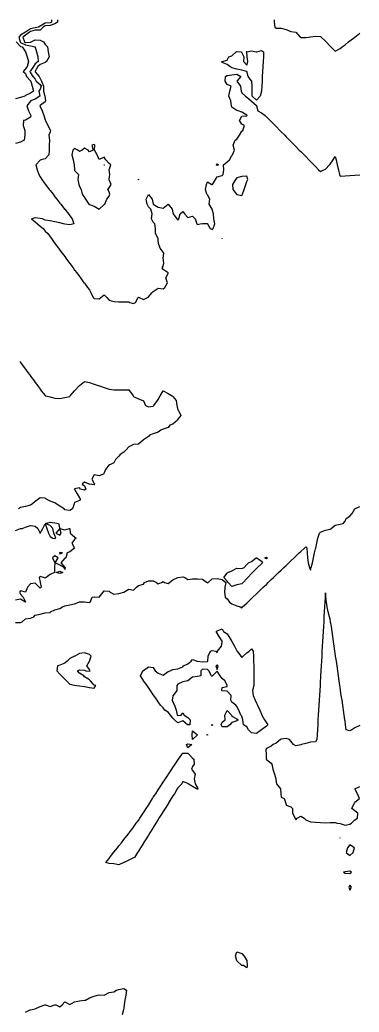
# Model space of a CAD drawing. Header units: metres. Extents: x 2681030 to 2681330, y 1246000 to 1246290.
# Drawn here: x 2681119.2 to 2681153.7, y 1246189 to 1246290 of the extents above; entities that cross this region are included whole.
import ezdxf

# ---------------------------------------------------------------- set-up
doc = ezdxf.new("R2010")
doc.units = ezdxf.units.M
doc.layers.add('BASIS_HOEHENLINIEN', color=8, linetype='Continuous')

msp = doc.modelspace()

# ---------------------------------------------------------------- linework, layer by layer
at = {"layer": 'BASIS_HOEHENLINIEN'}
for points in [[(2681122.38, 1246290, 0), (2681122.38, 1246289.75, 0), (2681122.25, 1246289.69, 0), (2681121.75, 1246289.65, 0), (2681121.25, 1246289.34, 0), (2681121.07, 1246289.25, 0), (2681120.75, 1246289.18, 0), (2681120.25, 1246289.08, 0), (2681119.76, 1246288.75, 0), (2681119.75, 1246288.74, 0), (2681119.25, 1246288.44, 0), (2681119.09, 1246288.25, 0), (2681119.21, 1246287.75, 0), (2681119.25, 1246287.7, 0), (2681119.75, 1246287.45, 0), (2681120.25, 1246287.36, 0), (2681120.73, 1246287.25, 0), (2681120.75, 1246287.21, 0), (2681120.88, 1246286.75, 0), (2681121.01, 1246286.25, 0), (2681121.05, 1246285.75, 0), (2681120.75, 1246285.51, 0), (2681120.56, 1246285.25, 0), (2681120.25, 1246284.81, 0), (2681120.19, 1246284.75, 0), (2681120.25, 1246284.61, 0), (2681120.51, 1246284.25, 0), (2681120.75, 1246283.96, 0), (2681120.85, 1246283.75, 0), (2681121.25, 1246283.43, 0), (2681121.35, 1246283.25, 0), (2681121.25, 1246282.96, 0), (2681121.11, 1246282.75, 0), (2681121.21, 1246282.25, 0), (2681120.75, 1246281.94, 0), (2681120.26, 1246281.75, 0), (2681120.25, 1246281.74, 0), (2681119.88, 1246281.25, 0), (2681120.05, 1246280.75, 0), (2681120.25, 1246280.33, 0), (2681120.28, 1246280.25, 0), (2681120.25, 1246280.09, 0), (2681119.75, 1246279.78, 0), (2681119.55, 1246279.75, 0), (2681119.51, 1246279.25, 0), (2681119.69, 1246278.75, 0), (2681119.67, 1246278.25, 0), (2681119.6, 1246277.75, 0), (2681119.25, 1246277.54, 0), (2681118.75, 1246277.42, 0)], [(2681122.99, 1246290, 0), (2681122.99, 1246289.75, 0), (2681122.75, 1246289.58, 0), (2681122.25, 1246289.44, 0), (2681121.75, 1246289.39, 0), (2681121.56, 1246289.25, 0), (2681121.25, 1246288.96, 0), (2681120.75, 1246288.94, 0), (2681120.25, 1246288.82, 0), (2681120.15, 1246288.75, 0), (2681119.75, 1246288.43, 0), (2681119.49, 1246288.25, 0), (2681119.65, 1246287.75, 0), (2681119.75, 1246287.69, 0), (2681120.25, 1246287.73, 0), (2681120.32, 1246287.75, 0), (2681120.75, 1246287.96, 0), (2681121.25, 1246287.92, 0), (2681121.58, 1246287.75, 0), (2681121.75, 1246287.5, 0), (2681121.98, 1246287.25, 0), (2681122.07, 1246286.75, 0), (2681122.16, 1246286.25, 0), (2681121.89, 1246285.75, 0), (2681121.75, 1246285.65, 0), (2681121.25, 1246285.46, 0), (2681121.01, 1246285.25, 0), (2681120.75, 1246284.79, 0), (2681120.72, 1246284.75, 0), (2681120.75, 1246284.72, 0), (2681121.15, 1246284.25, 0), (2681121.25, 1246284.03, 0), (2681121.38, 1246283.75, 0), (2681121.59, 1246283.25, 0), (2681121.58, 1246282.75, 0), (2681121.71, 1246282.25, 0), (2681121.75, 1246281.98, 0), (2681121.79, 1246281.75, 0), (2681121.75, 1246281.67, 0), (2681121.25, 1246281.28, 0), (2681121.21, 1246281.25, 0), (2681121.25, 1246281.17, 0), (2681121.45, 1246280.75, 0), (2681121.62, 1246280.25, 0), (2681121.75, 1246279.82, 0), (2681121.77, 1246279.75, 0), (2681122.02, 1246279.25, 0), (2681122.25, 1246278.82, 0), (2681122.29, 1246278.75, 0), (2681122.25, 1246278.59, 0), (2681122.12, 1246278.25, 0), (2681122.18, 1246277.75, 0), (2681122.17, 1246277.25, 0), (2681122.15, 1246276.75, 0), (2681122.13, 1246276.25, 0), (2681121.75, 1246275.86, 0), (2681121.34, 1246275.75, 0), (2681121.25, 1246275.71, 0), (2681120.81, 1246275.25, 0), (2681120.94, 1246274.75, 0), (2681121.1, 1246274.25, 0), (2681121.25, 1246274.01, 0), (2681121.4, 1246273.75, 0), (2681121.75, 1246273.28, 0), (2681121.77, 1246273.25, 0), (2681122.16, 1246272.75, 0), (2681122.25, 1246272.64, 0), (2681122.55, 1246272.25, 0), (2681122.75, 1246272, 0), (2681122.94, 1246271.75, 0), (2681123.25, 1246271.36, 0), (2681123.33, 1246271.25, 0), (2681123.72, 1246270.75, 0), (2681123.75, 1246270.72, 0), (2681124.11, 1246270.25, 0), (2681124.25, 1246270.06, 0), (2681124.49, 1246269.75, 0), (2681124.66, 1246269.25, 0), (2681124.25, 1246269.15, 0), (2681123.75, 1246269.22, 0), (2681123.61, 1246269.25, 0), (2681123.25, 1246269.34, 0), (2681122.75, 1246269.45, 0), (2681122.25, 1246269.55, 0), (2681121.75, 1246269.61, 0), (2681121.48, 1246269.75, 0), (2681121.25, 1246269.8, 0), (2681120.75, 1246269.84, 0), (2681120.37, 1246269.75, 0), (2681120.75, 1246269.43, 0), (2681120.96, 1246269.25, 0), (2681121.25, 1246269, 0), (2681121.55, 1246268.75, 0), (2681121.75, 1246268.5, 0), (2681122.01, 1246268.25, 0), (2681122.25, 1246267.93, 0), (2681122.38, 1246267.75, 0), (2681122.75, 1246267.25, 0), (2681122.75, 1246267.25, 0), (2681123.12, 1246266.75, 0), (2681123.25, 1246266.57, 0), (2681123.49, 1246266.25, 0), (2681123.75, 1246265.9, 0), (2681123.86, 1246265.75, 0), (2681124.23, 1246265.25, 0), (2681124.25, 1246265.22, 0), (2681124.6, 1246264.75, 0), (2681124.75, 1246264.54, 0), (2681124.97, 1246264.25, 0), (2681125.25, 1246263.87, 0), (2681125.34, 1246263.75, 0), (2681125.7, 1246263.25, 0), (2681125.75, 1246263.19, 0), (2681126.07, 1246262.75, 0), (2681126.25, 1246262.51, 0), (2681126.4, 1246262.25, 0), (2681126.65, 1246261.75, 0), (2681126.75, 1246261.64, 0), (2681127.25, 1246261.6, 0), (2681127.4, 1246261.75, 0), (2681127.75, 1246262.02, 0), (2681128.03, 1246261.75, 0), (2681128.25, 1246261.48, 0), (2681128.75, 1246261.32, 0), (2681129.25, 1246261.3, 0), (2681129.75, 1246261.3, 0), (2681130.25, 1246261.3, 0), (2681130.36, 1246261.25, 0), (2681130.75, 1246261.12, 0), (2681130.94, 1246261.25, 0), (2681131.21, 1246261.75, 0), (2681131.25, 1246261.79, 0), (2681131.31, 1246261.75, 0), (2681131.75, 1246261.55, 0), (2681132.17, 1246261.75, 0), (2681132.25, 1246261.82, 0), (2681132.64, 1246262.25, 0), (2681132.75, 1246262.36, 0), (2681133.25, 1246262.69, 0), (2681133.75, 1246262.62, 0), (2681133.91, 1246262.75, 0), (2681134.21, 1246263.25, 0), (2681134.02, 1246263.75, 0), (2681134.25, 1246264.2, 0), (2681134.26, 1246264.25, 0), (2681134.25, 1246264.26, 0), (2681133.75, 1246264.6, 0), (2681133.65, 1246264.75, 0), (2681133.75, 1246264.94, 0), (2681133.83, 1246265.25, 0), (2681133.77, 1246265.75, 0), (2681133.83, 1246266.25, 0), (2681133.75, 1246266.36, 0), (2681133.45, 1246266.75, 0), (2681133.27, 1246267.25, 0), (2681133.25, 1246267.54, 0), (2681133.23, 1246267.75, 0), (2681132.97, 1246268.25, 0), (2681132.99, 1246268.75, 0), (2681132.9, 1246269.25, 0), (2681132.75, 1246269.42, 0), (2681132.56, 1246269.75, 0), (2681132.63, 1246270.25, 0), (2681132.5, 1246270.75, 0), (2681132.25, 1246270.96, 0), (2681132.11, 1246271.25, 0), (2681132.03, 1246271.75, 0), (2681132.25, 1246272.24, 0), (2681132.63, 1246271.75, 0), (2681132.75, 1246271.25, 0), (2681132.75, 1246271.25, 0), (2681133.25, 1246270.93, 0), (2681133.75, 1246270.85, 0), (2681134.25, 1246271.25, 0), (2681134.68, 1246270.75, 0), (2681134.75, 1246270.36, 0), (2681134.78, 1246270.25, 0), (2681135.15, 1246269.75, 0), (2681135.25, 1246269.6, 0), (2681135.35, 1246269.75, 0), (2681135.47, 1246270.25, 0), (2681135.75, 1246270.49, 0), (2681135.91, 1246270.25, 0), (2681136.25, 1246269.9, 0), (2681136.75, 1246270.02, 0), (2681137.02, 1246269.75, 0), (2681137.19, 1246269.25, 0), (2681137.25, 1246269.17, 0), (2681137.53, 1246269.25, 0), (2681137.75, 1246269.29, 0), (2681138.25, 1246269.27, 0), (2681138.27, 1246269.25, 0), (2681138.52, 1246268.75, 0), (2681138.75, 1246268.66, 0), (2681138.83, 1246268.75, 0), (2681139.01, 1246269.25, 0), (2681138.92, 1246269.75, 0), (2681138.87, 1246270.25, 0), (2681138.75, 1246270.75, 0), (2681138.75, 1246270.75, 0), (2681138.44, 1246271.25, 0), (2681138.49, 1246271.75, 0), (2681138.25, 1246272.19, 0), (2681138.2, 1246272.25, 0), (2681138.07, 1246272.75, 0), (2681138.16, 1246273.25, 0), (2681138.25, 1246273.51, 0), (2681138.71, 1246273.25, 0), (2681138.75, 1246273.22, 0), (2681138.77, 1246273.25, 0), (2681139.07, 1246273.75, 0), (2681139.25, 1246274.03, 0), (2681139.75, 1246274.16, 0), (2681139.86, 1246274.25, 0), (2681139.93, 1246274.75, 0), (2681139.89, 1246275.25, 0), (2681140.25, 1246275.55, 0), (2681140.51, 1246275.75, 0), (2681140.75, 1246276.19, 0), (2681140.79, 1246276.25, 0), (2681141, 1246276.75, 0), (2681140.86, 1246277.25, 0), (2681141.07, 1246277.75, 0), (2681141.25, 1246277.87, 0), (2681141.51, 1246278.25, 0), (2681141.75, 1246278.68, 0), (2681141.85, 1246278.75, 0), (2681142.03, 1246279.25, 0), (2681141.75, 1246279.38, 0), (2681141.51, 1246279.75, 0), (2681141.75, 1246280.19, 0), (2681142.25, 1246280.23, 0), (2681142.3, 1246280.25, 0), (2681142.25, 1246280.29, 0), (2681141.75, 1246280.61, 0), (2681141.37, 1246280.75, 0), (2681141.25, 1246280.77, 0), (2681140.75, 1246281.12, 0), (2681140.71, 1246281.25, 0), (2681140.63, 1246281.75, 0), (2681140.45, 1246282.25, 0), (2681140.54, 1246282.75, 0), (2681140.66, 1246283.25, 0), (2681140.25, 1246283.43, 0), (2681140.06, 1246283.75, 0), (2681140.09, 1246284.25, 0), (2681140.25, 1246284.35, 0), (2681140.75, 1246284.41, 0), (2681141.25, 1246284.47, 0), (2681141.67, 1246284.25, 0), (2681141.25, 1246283.75, 0), (2681141.61, 1246283.25, 0), (2681141.7, 1246282.75, 0), (2681141.75, 1246282.58, 0), (2681142.13, 1246282.25, 0), (2681142.25, 1246282.14, 0), (2681142.7, 1246281.75, 0), (2681142.75, 1246281.71, 0), (2681143.25, 1246281.28, 0), (2681143.25, 1246281.25, 0), (2681143.38, 1246280.75, 0), (2681143.75, 1246280.55, 0), (2681144.14, 1246280.25, 0), (2681144.25, 1246280.14, 0), (2681144.64, 1246279.75, 0), (2681144.75, 1246279.64, 0), (2681145.13, 1246279.25, 0), (2681145.25, 1246279.13, 0), (2681145.62, 1246278.75, 0), (2681145.75, 1246278.62, 0), (2681146.12, 1246278.25, 0), (2681146.25, 1246278.11, 0), (2681146.61, 1246277.75, 0), (2681146.75, 1246277.61, 0), (2681147.1, 1246277.25, 0), (2681147.25, 1246277.1, 0), (2681147.59, 1246276.75, 0), (2681147.75, 1246276.59, 0), (2681148.09, 1246276.25, 0), (2681148.25, 1246276.09, 0), (2681148.58, 1246275.75, 0), (2681148.75, 1246275.58, 0), (2681149.07, 1246275.25, 0), (2681149.25, 1246275.07, 0), (2681149.57, 1246274.75, 0), (2681149.75, 1246274.56, 0), (2681150.09, 1246274.75, 0), (2681150.25, 1246274.82, 0), (2681150.68, 1246275.25, 0), (2681150.75, 1246275.3, 0), (2681151.06, 1246275.75, 0), (2681151.25, 1246276.09, 0), (2681151.35, 1246275.75, 0), (2681151.45, 1246275.25, 0), (2681151.58, 1246274.75, 0), (2681151.7, 1246274.25, 0), (2681151.75, 1246274.1, 0), (2681152.25, 1246274.14, 0), (2681152.75, 1246274.17, 0), (2681153.25, 1246274.21, 0), (2681153.75, 1246274.24, 0)], [(2681145.04, 1246290, 0), (2681145.04, 1246289.75, 0), (2681145.11, 1246289.25, 0), (2681145.25, 1246289.14, 0), (2681145.75, 1246289.16, 0), (2681146.25, 1246289.02, 0), (2681146.75, 1246288.8, 0), (2681147.25, 1246288.75, 0), (2681147.26, 1246288.75, 0), (2681147.69, 1246288.25, 0), (2681147.75, 1246288.19, 0), (2681148.25, 1246288.21, 0), (2681148.55, 1246288.25, 0), (2681148.75, 1246288.28, 0), (2681149.25, 1246288.35, 0), (2681149.75, 1246288.31, 0), (2681149.83, 1246288.25, 0), (2681150.25, 1246287.82, 0), (2681150.32, 1246287.75, 0), (2681150.75, 1246287.32, 0), (2681150.82, 1246287.25, 0), (2681151.25, 1246286.81, 0), (2681151.75, 1246287.08, 0), (2681151.96, 1246287.25, 0), (2681152.25, 1246287.47, 0), (2681152.61, 1246287.75, 0), (2681152.75, 1246287.86, 0), (2681153.25, 1246288.25, 0), (2681153.25, 1246288.25, 0), (2681153.75, 1246288.66, 0)], [(2681118.81, 1246287.75, 0), (2681119.25, 1246287.29, 0), (2681119.42, 1246287.25, 0), (2681119.75, 1246286.76, 0), (2681119.75, 1246286.75, 0), (2681119.91, 1246286.25, 0), (2681120.07, 1246285.75, 0), (2681119.91, 1246285.25, 0), (2681119.75, 1246285.03, 0), (2681119.52, 1246284.75, 0), (2681119.75, 1246284.53, 0), (2681119.85, 1246284.25, 0), (2681120.25, 1246283.79, 0), (2681120.29, 1246283.75, 0), (2681120.44, 1246283.25, 0), (2681120.55, 1246282.75, 0), (2681120.25, 1246282.53, 0), (2681119.75, 1246282.3, 0), (2681119.67, 1246282.25, 0), (2681119.25, 1246282.1, 0), (2681118.75, 1246281.95, 0)], [(2681143.63, 1246282.25, 0), (2681143.25, 1246281.81, 0), (2681142.82, 1246282.25, 0), (2681142.81, 1246282.75, 0), (2681142.81, 1246283.25, 0), (2681142.76, 1246283.75, 0), (2681142.75, 1246283.8, 0), (2681142.4, 1246284.25, 0), (2681142.25, 1246284.74, 0), (2681142.24, 1246284.75, 0), (2681141.75, 1246284.89, 0), (2681141.25, 1246284.98, 0), (2681140.75, 1246285.13, 0), (2681140.52, 1246285.25, 0), (2681140.25, 1246285.45, 0), (2681139.75, 1246285.66, 0), (2681139.72, 1246285.75, 0), (2681139.75, 1246285.76, 0), (2681140.25, 1246285.9, 0), (2681140.45, 1246286.25, 0), (2681140.75, 1246286.35, 0), (2681141.18, 1246286.75, 0), (2681141.25, 1246286.78, 0), (2681141.7, 1246286.75, 0), (2681141.75, 1246286.65, 0), (2681141.97, 1246286.25, 0), (2681141.94, 1246285.75, 0), (2681142.25, 1246285.39, 0), (2681142.36, 1246285.75, 0), (2681142.29, 1246286.25, 0), (2681142.25, 1246286.74, 0), (2681142.2, 1246286.75, 0), (2681142.25, 1246286.75, 0), (2681142.75, 1246286.86, 0), (2681143.21, 1246286.75, 0), (2681143.25, 1246286.74, 0), (2681143.28, 1246286.75, 0), (2681143.75, 1246286.88, 0), (2681143.95, 1246286.75, 0), (2681143.96, 1246286.25, 0), (2681143.93, 1246285.75, 0), (2681143.9, 1246285.25, 0), (2681143.87, 1246284.75, 0), (2681143.84, 1246284.25, 0), (2681143.81, 1246283.75, 0), (2681143.78, 1246283.25, 0), (2681143.75, 1246282.78, 0), (2681143.75, 1246282.75, 0), (2681143.63, 1246282.25, 0)], [(2681127.25, 1246270.74, 0), (2681127.26, 1246270.75, 0), (2681127.75, 1246271.22, 0), (2681127.81, 1246271.25, 0), (2681128.03, 1246271.75, 0), (2681128.25, 1246272.04, 0), (2681128.32, 1246272.25, 0), (2681128.25, 1246272.5, 0), (2681128.14, 1246272.75, 0), (2681128.25, 1246272.89, 0), (2681128.47, 1246273.25, 0), (2681128.25, 1246273.73, 0), (2681128.24, 1246273.75, 0), (2681128.25, 1246273.8, 0), (2681128.34, 1246274.25, 0), (2681128.26, 1246274.75, 0), (2681128.42, 1246275.25, 0), (2681128.25, 1246275.37, 0), (2681127.93, 1246275.75, 0), (2681127.75, 1246276.01, 0), (2681127.25, 1246275.8, 0), (2681127.05, 1246276.25, 0), (2681126.76, 1246276.75, 0), (2681126.81, 1246277.25, 0), (2681126.75, 1246277.32, 0), (2681126.5, 1246277.25, 0), (2681126.63, 1246276.75, 0), (2681126.25, 1246276.58, 0), (2681126.13, 1246276.75, 0), (2681125.75, 1246276.94, 0), (2681125.5, 1246276.75, 0), (2681125.25, 1246276.6, 0), (2681125.08, 1246276.75, 0), (2681124.75, 1246276.91, 0), (2681124.57, 1246276.75, 0), (2681124.46, 1246276.25, 0), (2681124.59, 1246275.75, 0), (2681124.69, 1246275.25, 0), (2681124.73, 1246274.75, 0), (2681124.75, 1246274.68, 0), (2681125.14, 1246274.25, 0), (2681125.07, 1246273.75, 0), (2681125.16, 1246273.25, 0), (2681125.25, 1246273.03, 0), (2681125.4, 1246272.75, 0), (2681125.52, 1246272.25, 0), (2681125.75, 1246271.91, 0), (2681125.85, 1246271.75, 0), (2681126.19, 1246271.25, 0), (2681126.25, 1246271.21, 0), (2681126.75, 1246271.03, 0), (2681127.24, 1246270.75, 0), (2681127.25, 1246270.74, 0)], [(2681127.77, 1246275.25, 0), (2681127.75, 1246275.22, 0), (2681127.74, 1246275.25, 0), (2681127.75, 1246275.26, 0), (2681127.77, 1246275.25, 0)], [(2681139.39, 1246275.25, 0), (2681139.25, 1246275.19, 0), (2681139.16, 1246275.25, 0), (2681139.25, 1246275.36, 0), (2681139.39, 1246275.25, 0)], [(2681131.27, 1246273.75, 0), (2681131.25, 1246273.73, 0), (2681131.25, 1246273.75, 0), (2681131.25, 1246273.8, 0), (2681131.27, 1246273.75, 0)], [(2681141.75, 1246272.11, 0), (2681141.82, 1246272.25, 0), (2681141.98, 1246272.75, 0), (2681142.15, 1246273.25, 0), (2681142.25, 1246273.54, 0), (2681142.35, 1246273.75, 0), (2681142.25, 1246274.08, 0), (2681141.75, 1246274.05, 0), (2681141.25, 1246273.92, 0), (2681141.11, 1246273.75, 0), (2681140.82, 1246273.25, 0), (2681140.85, 1246272.75, 0), (2681141.2, 1246272.25, 0), (2681141.25, 1246272.22, 0), (2681141.75, 1246272.11, 0)], [(2681139.75, 1246267.74, 0), (2681139.75, 1246267.75, 0), (2681139.75, 1246267.77, 0), (2681139.74, 1246267.75, 0), (2681139.75, 1246267.74, 0)], [(2681119.16, 1246255.25, 0), (2681119.25, 1246255.13, 0), (2681119.53, 1246254.75, 0), (2681119.75, 1246254.46, 0), (2681119.9, 1246254.25, 0), (2681120.25, 1246253.78, 0), (2681120.27, 1246253.75, 0), (2681120.64, 1246253.25, 0), (2681120.75, 1246253.1, 0), (2681121.01, 1246252.75, 0), (2681121.25, 1246252.43, 0), (2681121.36, 1246252.25, 0), (2681121.75, 1246251.76, 0), (2681121.79, 1246251.75, 0), (2681122.25, 1246251.64, 0), (2681122.75, 1246251.51, 0), (2681123.25, 1246251.48, 0), (2681123.75, 1246251.56, 0), (2681124.25, 1246251.66, 0), (2681124.31, 1246251.75, 0), (2681124.75, 1246252.25, 0), (2681124.75, 1246252.25, 0), (2681125.22, 1246252.75, 0), (2681125.25, 1246252.78, 0), (2681125.75, 1246253.2, 0), (2681126.25, 1246253.09, 0), (2681126.75, 1246252.92, 0), (2681127.25, 1246252.76, 0), (2681127.27, 1246252.75, 0), (2681127.75, 1246252.59, 0), (2681128.25, 1246252.42, 0), (2681128.75, 1246252.36, 0), (2681129.25, 1246252.36, 0), (2681129.75, 1246252.36, 0), (2681130.25, 1246252.36, 0), (2681130.33, 1246252.25, 0), (2681130.69, 1246251.75, 0), (2681130.75, 1246251.66, 0), (2681131.25, 1246251.44, 0), (2681131.68, 1246251.25, 0), (2681131.75, 1246251.22, 0), (2681131.97, 1246250.75, 0), (2681132.25, 1246250.61, 0), (2681132.75, 1246250.67, 0), (2681132.82, 1246250.75, 0), (2681133.18, 1246251.25, 0), (2681133.25, 1246251.37, 0), (2681133.46, 1246251.75, 0), (2681133.74, 1246252.25, 0), (2681133.75, 1246252.26, 0), (2681133.76, 1246252.25, 0), (2681134.25, 1246251.96, 0), (2681134.66, 1246251.75, 0), (2681134.75, 1246251.68, 0), (2681135.06, 1246251.25, 0), (2681135.16, 1246250.75, 0), (2681135.25, 1246250.3, 0), (2681135.31, 1246250.25, 0), (2681135.56, 1246249.75, 0), (2681135.25, 1246249.36, 0), (2681135.21, 1246249.25, 0), (2681134.75, 1246248.84, 0), (2681134.44, 1246248.75, 0), (2681134.25, 1246248.51, 0), (2681133.75, 1246248.36, 0), (2681133.53, 1246248.25, 0), (2681133.25, 1246248.05, 0), (2681132.75, 1246247.87, 0), (2681132.38, 1246247.75, 0), (2681132.25, 1246247.61, 0), (2681131.75, 1246247.25, 0), (2681131.74, 1246247.25, 0), (2681131.25, 1246246.81, 0), (2681130.75, 1246246.78, 0), (2681130.66, 1246246.75, 0), (2681130.25, 1246246.54, 0), (2681129.99, 1246246.25, 0), (2681129.75, 1246246, 0), (2681129.39, 1246245.75, 0), (2681129.25, 1246245.59, 0), (2681128.91, 1246245.25, 0), (2681128.75, 1246244.93, 0), (2681128.4, 1246244.75, 0), (2681128.25, 1246244.71, 0), (2681127.88, 1246244.25, 0), (2681127.75, 1246243.91, 0), (2681127.67, 1246243.75, 0), (2681127.25, 1246243.58, 0), (2681126.75, 1246243.71, 0), (2681126.49, 1246243.25, 0), (2681126.75, 1246242.82, 0), (2681126.81, 1246242.75, 0), (2681126.75, 1246242.68, 0), (2681126.25, 1246242.75, 0), (2681126.23, 1246242.75, 0), (2681125.75, 1246242.94, 0), (2681125.51, 1246242.75, 0), (2681125.75, 1246242.58, 0), (2681125.88, 1246242.25, 0), (2681125.75, 1246242.15, 0), (2681125.34, 1246242.25, 0), (2681125.25, 1246242.39, 0), (2681124.75, 1246242.27, 0), (2681124.73, 1246242.25, 0), (2681124.75, 1246242.23, 0), (2681125.02, 1246241.75, 0), (2681125.25, 1246241.37, 0), (2681125.35, 1246241.25, 0), (2681125.25, 1246241.08, 0), (2681124.75, 1246240.89, 0), (2681124.69, 1246240.75, 0), (2681124.53, 1246240.25, 0), (2681124.25, 1246240.08, 0), (2681123.75, 1246240.15, 0), (2681123.67, 1246240.25, 0), (2681123.25, 1246240.51, 0), (2681122.87, 1246240.75, 0), (2681122.75, 1246240.86, 0), (2681122.25, 1246241.02, 0), (2681121.82, 1246241.25, 0), (2681121.75, 1246241.33, 0), (2681121.25, 1246241.36, 0), (2681121.11, 1246241.25, 0), (2681120.75, 1246240.97, 0), (2681120.45, 1246240.75, 0), (2681120.25, 1246240.62, 0), (2681119.75, 1246240.48, 0), (2681119.25, 1246240.36, 0), (2681119.04, 1246240.25, 0)], [(2681118.75, 1246228.67, 0), (2681119.25, 1246228.66, 0), (2681119.4, 1246228.75, 0), (2681119.75, 1246229.04, 0), (2681120.25, 1246229.11, 0), (2681120.59, 1246229.25, 0), (2681120.75, 1246229.41, 0), (2681121.25, 1246229.52, 0), (2681121.75, 1246229.64, 0), (2681122.25, 1246229.7, 0), (2681122.31, 1246229.75, 0), (2681122.75, 1246229.95, 0), (2681123.25, 1246230.08, 0), (2681123.52, 1246230.25, 0), (2681123.75, 1246230.36, 0), (2681124.25, 1246230.48, 0), (2681124.75, 1246230.58, 0), (2681125.16, 1246230.75, 0), (2681125.25, 1246230.77, 0), (2681125.75, 1246230.78, 0), (2681125.99, 1246230.75, 0), (2681126.25, 1246230.7, 0), (2681126.33, 1246230.75, 0), (2681126.53, 1246231.25, 0), (2681126.75, 1246231.28, 0), (2681127.25, 1246231.25, 0), (2681127.66, 1246231.75, 0), (2681127.75, 1246231.89, 0), (2681128.25, 1246231.85, 0), (2681128.36, 1246231.75, 0), (2681128.75, 1246231.55, 0), (2681129.25, 1246231.63, 0), (2681129.75, 1246231.75, 0), (2681129.76, 1246231.75, 0), (2681130.25, 1246232.05, 0), (2681130.75, 1246231.97, 0), (2681131.05, 1246232.25, 0), (2681131.25, 1246232.43, 0), (2681131.75, 1246232.58, 0), (2681131.86, 1246232.75, 0), (2681132.25, 1246232.9, 0), (2681132.75, 1246232.9, 0), (2681133.06, 1246232.75, 0), (2681133.25, 1246232.6, 0), (2681133.59, 1246232.75, 0), (2681133.75, 1246232.83, 0), (2681133.9, 1246232.75, 0), (2681134.25, 1246232.64, 0), (2681134.39, 1246232.75, 0), (2681134.75, 1246233.01, 0), (2681135.24, 1246233.25, 0), (2681135.25, 1246233.26, 0), (2681135.75, 1246233.31, 0), (2681135.96, 1246233.25, 0), (2681136.25, 1246233.03, 0), (2681136.75, 1246233.12, 0), (2681137.25, 1246233.11, 0), (2681137.75, 1246233.07, 0), (2681138.22, 1246232.75, 0), (2681138.25, 1246232.72, 0), (2681138.32, 1246232.75, 0), (2681138.75, 1246233.1, 0), (2681139.25, 1246233.14, 0), (2681139.75, 1246233.05, 0), (2681140.12, 1246232.75, 0), (2681140.03, 1246232.25, 0), (2681140, 1246231.75, 0), (2681140.06, 1246231.25, 0), (2681140.25, 1246231.07, 0), (2681140.51, 1246230.75, 0), (2681140.75, 1246230.57, 0), (2681141.25, 1246230.37, 0), (2681141.6, 1246230.25, 0), (2681141.75, 1246230.16, 0), (2681141.84, 1246230.25, 0), (2681142.25, 1246230.64, 0), (2681142.36, 1246230.75, 0), (2681142.75, 1246231.12, 0), (2681142.89, 1246231.25, 0), (2681143.25, 1246231.6, 0), (2681143.41, 1246231.75, 0), (2681143.75, 1246232.08, 0), (2681143.93, 1246232.25, 0), (2681144.25, 1246232.55, 0), (2681144.45, 1246232.75, 0), (2681144.75, 1246233.03, 0), (2681144.98, 1246233.25, 0), (2681145.25, 1246233.51, 0), (2681145.5, 1246233.75, 0), (2681145.75, 1246233.99, 0), (2681146.02, 1246234.25, 0), (2681146.25, 1246234.47, 0), (2681146.54, 1246234.75, 0), (2681146.75, 1246234.95, 0), (2681147.07, 1246235.25, 0), (2681147.25, 1246235.42, 0), (2681147.59, 1246235.75, 0), (2681147.75, 1246235.9, 0), (2681148.12, 1246236.25, 0), (2681148.25, 1246236.37, 0), (2681148.38, 1246236.25, 0), (2681148.4, 1246235.75, 0), (2681148.45, 1246235.25, 0), (2681148.52, 1246234.75, 0), (2681148.64, 1246234.25, 0), (2681148.75, 1246233.98, 0), (2681148.81, 1246234.25, 0), (2681148.93, 1246234.75, 0), (2681149.04, 1246235.25, 0), (2681149.16, 1246235.75, 0), (2681149.25, 1246236.16, 0), (2681149.27, 1246236.25, 0), (2681149.38, 1246236.75, 0), (2681149.5, 1246237.25, 0), (2681149.66, 1246237.75, 0), (2681149.75, 1246237.85, 0), (2681150.25, 1246238.05, 0), (2681150.75, 1246238.16, 0), (2681150.83, 1246238.25, 0), (2681151.25, 1246238.59, 0), (2681151.75, 1246238.67, 0), (2681152.06, 1246238.75, 0), (2681152.25, 1246238.99, 0), (2681152.38, 1246239.25, 0), (2681152.75, 1246239.5, 0), (2681152.97, 1246239.75, 0), (2681153.25, 1246240.24, 0), (2681153.26, 1246240.25, 0), (2681153.75, 1246240.48, 0)], [(2681118.75, 1246238.02, 0), (2681119.25, 1246238.23, 0), (2681119.42, 1246238.25, 0), (2681119.75, 1246238.37, 0), (2681120.25, 1246238.54, 0), (2681120.75, 1246238.48, 0), (2681120.99, 1246238.25, 0), (2681121.24, 1246237.75, 0), (2681121.25, 1246237.74, 0), (2681121.26, 1246237.75, 0), (2681121.53, 1246238.25, 0), (2681121.75, 1246238.7, 0), (2681121.91, 1246238.25, 0), (2681122.09, 1246237.75, 0), (2681122.25, 1246237.42, 0), (2681122.53, 1246237.25, 0), (2681122.75, 1246237.21, 0), (2681122.82, 1246237.25, 0), (2681122.75, 1246237.53, 0), (2681122.63, 1246237.75, 0), (2681122.52, 1246238.25, 0), (2681122.25, 1246238.53, 0), (2681121.78, 1246238.75, 0), (2681122.25, 1246238.88, 0), (2681122.75, 1246238.82, 0), (2681123.11, 1246238.75, 0), (2681123.25, 1246238.25, 0), (2681123.25, 1246238.25, 0), (2681123.75, 1246238.11, 0), (2681124.24, 1246238.25, 0), (2681124.25, 1246238.25, 0), (2681124.26, 1246238.25, 0), (2681124.28, 1246237.75, 0), (2681124.75, 1246237.38, 0), (2681124.89, 1246237.25, 0), (2681124.75, 1246237.1, 0), (2681124.48, 1246236.75, 0), (2681124.74, 1246236.25, 0), (2681124.25, 1246235.85, 0), (2681123.98, 1246235.75, 0), (2681123.85, 1246235.25, 0), (2681123.75, 1246235.2, 0), (2681123.36, 1246234.75, 0), (2681123.75, 1246234.28, 0), (2681123.79, 1246234.25, 0), (2681123.75, 1246234.05, 0), (2681123.67, 1246234.25, 0), (2681123.25, 1246234.5, 0), (2681122.78, 1246234.75, 0), (2681123.08, 1246235.25, 0), (2681122.75, 1246235.47, 0), (2681122.51, 1246235.25, 0), (2681122.73, 1246234.75, 0), (2681122.69, 1246234.25, 0), (2681122.69, 1246233.75, 0), (2681122.25, 1246233.55, 0), (2681121.84, 1246233.25, 0), (2681121.75, 1246233.18, 0), (2681121.57, 1246233.25, 0), (2681121.25, 1246233.36, 0), (2681121.15, 1246233.25, 0), (2681121.25, 1246232.78, 0), (2681121.26, 1246232.75, 0), (2681121.36, 1246232.25, 0), (2681121.25, 1246232.17, 0), (2681121.14, 1246232.25, 0), (2681120.75, 1246232.66, 0), (2681120.25, 1246232.61, 0), (2681119.94, 1246232.25, 0), (2681119.75, 1246231.75, 0), (2681119.75, 1246231.74, 0), (2681119.74, 1246231.75, 0), (2681119.25, 1246231.88, 0), (2681119.15, 1246231.75, 0), (2681119.25, 1246231.54, 0), (2681119.53, 1246231.25, 0), (2681119.75, 1246230.76, 0), (2681119.75, 1246230.75, 0), (2681119.75, 1246230.75, 0), (2681119.75, 1246230.75, 0), (2681119.25, 1246231.04, 0), (2681118.75, 1246230.93, 0)], [(2681123.25, 1246237.57, 0), (2681123.38, 1246237.75, 0), (2681123.25, 1246238.25, 0), (2681122.85, 1246237.75, 0), (2681123.25, 1246237.57, 0)], [(2681123.25, 1246235.65, 0), (2681123.51, 1246235.75, 0), (2681123.25, 1246235.81, 0), (2681123.21, 1246235.75, 0), (2681123.25, 1246235.65, 0)], [(2681141.88, 1246232.75, 0), (2681141.75, 1246232.6, 0), (2681141.25, 1246232.5, 0), (2681140.75, 1246232.32, 0), (2681140.36, 1246232.75, 0), (2681140.25, 1246232.87, 0), (2681139.93, 1246233.25, 0), (2681140.25, 1246233.68, 0), (2681140.34, 1246233.75, 0), (2681140.75, 1246233.92, 0), (2681141.25, 1246234.2, 0), (2681141.75, 1246234.17, 0), (2681142.01, 1246234.25, 0), (2681142.25, 1246234.58, 0), (2681142.45, 1246234.75, 0), (2681142.75, 1246234.88, 0), (2681143.23, 1246235.25, 0), (2681143.25, 1246235.26, 0), (2681143.28, 1246235.25, 0), (2681143.75, 1246234.91, 0), (2681143.86, 1246234.75, 0), (2681143.75, 1246234.64, 0), (2681143.35, 1246234.25, 0), (2681143.25, 1246234.15, 0), (2681142.85, 1246233.75, 0), (2681142.75, 1246233.65, 0), (2681142.35, 1246233.25, 0), (2681142.25, 1246233.15, 0), (2681141.88, 1246232.75, 0)], [(2681144.36, 1246235.25, 0), (2681144.25, 1246235.14, 0), (2681144.09, 1246235.25, 0), (2681144.25, 1246235.31, 0), (2681144.36, 1246235.25, 0)], [(2681123.55, 1246233.75, 0), (2681123.25, 1246233.66, 0), (2681122.88, 1246233.75, 0), (2681123.25, 1246233.9, 0), (2681123.55, 1246233.75, 0)], [(2681153.75, 1246218.2, 0), (2681153.25, 1246217.95, 0), (2681152.94, 1246217.75, 0), (2681152.75, 1246217.65, 0), (2681152.38, 1246217.75, 0), (2681152.31, 1246218.25, 0), (2681152.25, 1246218.65, 0), (2681152.24, 1246218.75, 0), (2681152.16, 1246219.25, 0), (2681152.09, 1246219.75, 0), (2681152.02, 1246220.25, 0), (2681151.95, 1246220.75, 0), (2681151.87, 1246221.25, 0), (2681151.8, 1246221.75, 0), (2681151.75, 1246222.11, 0), (2681151.73, 1246222.25, 0), (2681151.66, 1246222.75, 0), (2681151.58, 1246223.25, 0), (2681151.51, 1246223.75, 0), (2681151.44, 1246224.25, 0), (2681151.37, 1246224.75, 0), (2681151.3, 1246225.25, 0), (2681151.25, 1246225.56, 0), (2681151.22, 1246225.75, 0), (2681151.15, 1246226.25, 0), (2681151.08, 1246226.75, 0), (2681151.01, 1246227.25, 0), (2681150.93, 1246227.75, 0), (2681150.86, 1246228.25, 0), (2681150.79, 1246228.75, 0), (2681150.75, 1246229.02, 0), (2681150.67, 1246229.25, 0), (2681150.54, 1246229.75, 0), (2681150.43, 1246230.25, 0), (2681150.36, 1246230.75, 0), (2681150.3, 1246231.25, 0), (2681150.25, 1246231.7, 0), (2681150.22, 1246231.25, 0), (2681150.2, 1246230.75, 0), (2681150.17, 1246230.25, 0), (2681150.14, 1246229.75, 0), (2681150.11, 1246229.25, 0), (2681150.08, 1246228.75, 0), (2681150.05, 1246228.25, 0), (2681150.02, 1246227.75, 0), (2681149.99, 1246227.25, 0), (2681149.97, 1246226.75, 0), (2681149.94, 1246226.25, 0), (2681149.91, 1246225.75, 0), (2681149.88, 1246225.25, 0), (2681149.85, 1246224.75, 0), (2681149.82, 1246224.25, 0), (2681149.79, 1246223.75, 0), (2681149.76, 1246223.25, 0), (2681149.75, 1246223.02, 0), (2681149.73, 1246222.75, 0), (2681149.71, 1246222.25, 0), (2681149.68, 1246221.75, 0), (2681149.65, 1246221.25, 0), (2681149.62, 1246220.75, 0), (2681149.59, 1246220.25, 0), (2681149.56, 1246219.75, 0), (2681149.53, 1246219.25, 0), (2681149.5, 1246218.75, 0), (2681149.48, 1246218.25, 0), (2681149.45, 1246217.75, 0), (2681149.42, 1246217.25, 0), (2681149.39, 1246216.75, 0), (2681149.25, 1246216.52, 0), (2681148.75, 1246216.48, 0), (2681148.25, 1246216.35, 0), (2681147.83, 1246216.25, 0), (2681147.75, 1246216.22, 0), (2681147.25, 1246216.11, 0), (2681147.01, 1246216.25, 0), (2681146.75, 1246216.6, 0), (2681146.62, 1246216.75, 0), (2681146.25, 1246216.85, 0), (2681145.75, 1246216.79, 0), (2681145.68, 1246216.75, 0), (2681145.25, 1246216.4, 0), (2681144.93, 1246216.25, 0), (2681144.75, 1246216.09, 0), (2681144.25, 1246215.85, 0), (2681144.2, 1246215.75, 0), (2681144.23, 1246215.25, 0), (2681144.24, 1246214.75, 0), (2681144.25, 1246214.73, 0), (2681144.75, 1246214.35, 0), (2681144.82, 1246214.25, 0), (2681144.9, 1246213.75, 0), (2681145.07, 1246213.25, 0), (2681145.23, 1246212.75, 0), (2681145.25, 1246212.39, 0), (2681145.27, 1246212.25, 0), (2681145.68, 1246211.75, 0), (2681145.71, 1246211.25, 0), (2681145.75, 1246210.91, 0), (2681146.06, 1246210.75, 0), (2681146.22, 1246210.25, 0), (2681146.25, 1246210.08, 0), (2681146.75, 1246209.92, 0), (2681146.91, 1246209.75, 0), (2681146.9, 1246209.25, 0), (2681147.17, 1246208.75, 0), (2681147.25, 1246208.58, 0), (2681147.39, 1246208.75, 0), (2681147.75, 1246208.96, 0), (2681148.09, 1246208.75, 0), (2681148.25, 1246208.58, 0), (2681148.75, 1246208.4, 0), (2681149.25, 1246208.34, 0), (2681149.75, 1246208.3, 0), (2681150.25, 1246208.29, 0), (2681150.75, 1246208.3, 0), (2681151.25, 1246208.33, 0), (2681151.46, 1246208.25, 0), (2681151.75, 1246208.2, 0), (2681152.25, 1246208.06, 0), (2681152.75, 1246208.16, 0), (2681152.92, 1246208.25, 0), (2681153.25, 1246208.59, 0), (2681153.52, 1246208.75, 0), (2681153.55, 1246209.25, 0), (2681153.25, 1246209.49, 0), (2681152.94, 1246209.75, 0), (2681153.19, 1246210.25, 0), (2681153.25, 1246210.38, 0), (2681153.73, 1246210.75, 0), (2681153.52, 1246211.25, 0), (2681153.25, 1246211.74, 0), (2681153.25, 1246211.75, 0), (2681153.25, 1246211.75, 0), (2681153.75, 1246211.97, 0)], [(2681143.77, 1246217.75, 0), (2681143.75, 1246217.74, 0), (2681143.25, 1246217.37, 0), (2681142.75, 1246217.44, 0), (2681142.45, 1246217.75, 0), (2681142.25, 1246218.06, 0), (2681141.94, 1246218.25, 0), (2681141.87, 1246218.75, 0), (2681141.75, 1246219.13, 0), (2681141.66, 1246219.25, 0), (2681141.45, 1246219.75, 0), (2681141.25, 1246220.13, 0), (2681141.16, 1246220.25, 0), (2681140.75, 1246220.55, 0), (2681140.64, 1246220.75, 0), (2681140.66, 1246221.25, 0), (2681140.25, 1246221.67, 0), (2681139.75, 1246221.71, 0), (2681139.72, 1246221.75, 0), (2681139.75, 1246222.04, 0), (2681140.25, 1246222.16, 0), (2681140.27, 1246222.25, 0), (2681140.25, 1246222.29, 0), (2681140.01, 1246222.75, 0), (2681139.75, 1246222.97, 0), (2681139.54, 1246223.25, 0), (2681139.25, 1246223.73, 0), (2681138.78, 1246223.25, 0), (2681138.75, 1246223.19, 0), (2681138.68, 1246223.25, 0), (2681138.41, 1246223.75, 0), (2681138.25, 1246223.9, 0), (2681137.75, 1246223.91, 0), (2681137.58, 1246223.75, 0), (2681137.57, 1246223.25, 0), (2681137.25, 1246223.17, 0), (2681136.75, 1246223.12, 0), (2681136.26, 1246222.75, 0), (2681136.25, 1246222.74, 0), (2681135.75, 1246222.62, 0), (2681135.25, 1246222.4, 0), (2681135.14, 1246222.25, 0), (2681135.15, 1246221.75, 0), (2681134.78, 1246221.25, 0), (2681134.75, 1246221.19, 0), (2681134.67, 1246220.75, 0), (2681134.75, 1246220.55, 0), (2681134.91, 1246220.25, 0), (2681135.08, 1246219.75, 0), (2681135.17, 1246219.25, 0), (2681135.25, 1246219.19, 0), (2681135.57, 1246219.25, 0), (2681135.75, 1246219.49, 0), (2681135.9, 1246219.25, 0), (2681136.25, 1246218.99, 0), (2681136.49, 1246218.75, 0), (2681136.45, 1246218.25, 0), (2681136.25, 1246218.24, 0), (2681136.23, 1246218.25, 0), (2681135.75, 1246218.65, 0), (2681135.25, 1246218.47, 0), (2681134.91, 1246218.75, 0), (2681134.75, 1246218.95, 0), (2681134.49, 1246219.25, 0), (2681134.25, 1246219.54, 0), (2681133.94, 1246219.75, 0), (2681133.75, 1246220, 0), (2681133.48, 1246220.25, 0), (2681133.25, 1246220.59, 0), (2681133.14, 1246220.75, 0), (2681132.8, 1246221.25, 0), (2681132.75, 1246221.32, 0), (2681132.46, 1246221.75, 0), (2681132.25, 1246222.05, 0), (2681132.11, 1246222.25, 0), (2681131.77, 1246222.75, 0), (2681131.75, 1246222.78, 0), (2681131.44, 1246223.25, 0), (2681131.69, 1246223.75, 0), (2681131.75, 1246223.8, 0), (2681132.25, 1246224.17, 0), (2681132.75, 1246224.08, 0), (2681132.95, 1246223.75, 0), (2681133.25, 1246223.51, 0), (2681133.75, 1246223.32, 0), (2681134.25, 1246223.68, 0), (2681134.48, 1246223.75, 0), (2681134.75, 1246223.87, 0), (2681135.25, 1246223.95, 0), (2681135.75, 1246224.16, 0), (2681135.83, 1246224.25, 0), (2681136.25, 1246224.48, 0), (2681136.61, 1246224.75, 0), (2681136.75, 1246224.91, 0), (2681137.22, 1246224.75, 0), (2681137.25, 1246224.74, 0), (2681137.75, 1246224.68, 0), (2681138.25, 1246224.7, 0), (2681138.29, 1246224.75, 0), (2681138.34, 1246225.25, 0), (2681138.57, 1246225.75, 0), (2681138.75, 1246225.83, 0), (2681139.1, 1246225.75, 0), (2681139.25, 1246225.57, 0), (2681139.29, 1246225.75, 0), (2681139.7, 1246226.25, 0), (2681139.75, 1246226.65, 0), (2681139.76, 1246226.75, 0), (2681139.75, 1246226.76, 0), (2681139.46, 1246227.25, 0), (2681139.25, 1246227.58, 0), (2681139.14, 1246227.75, 0), (2681139.25, 1246227.83, 0), (2681139.75, 1246228.03, 0), (2681139.88, 1246227.75, 0), (2681140.25, 1246227.51, 0), (2681140.45, 1246227.25, 0), (2681140.74, 1246226.75, 0), (2681140.75, 1246226.74, 0), (2681141.02, 1246226.25, 0), (2681141.25, 1246225.79, 0), (2681141.28, 1246225.75, 0), (2681141.65, 1246225.25, 0), (2681141.75, 1246225.11, 0), (2681141.89, 1246225.25, 0), (2681142.25, 1246225.59, 0), (2681142.5, 1246225.75, 0), (2681142.75, 1246225.98, 0), (2681142.92, 1246225.75, 0), (2681142.93, 1246225.25, 0), (2681142.95, 1246224.75, 0), (2681142.96, 1246224.25, 0), (2681142.97, 1246223.75, 0), (2681142.98, 1246223.25, 0), (2681142.99, 1246222.75, 0), (2681142.99, 1246222.25, 0), (2681142.83, 1246221.75, 0), (2681142.9, 1246221.25, 0), (2681143.1, 1246220.75, 0), (2681143.25, 1246220.45, 0), (2681143.35, 1246220.25, 0), (2681143.57, 1246219.75, 0), (2681143.75, 1246219.35, 0), (2681143.79, 1246219.25, 0), (2681144.05, 1246218.75, 0), (2681144.25, 1246218.46, 0), (2681144.39, 1246218.25, 0), (2681144.25, 1246218.13, 0), (2681143.77, 1246217.75, 0)], [(2681126.75, 1246222, 0), (2681126.89, 1246222.25, 0), (2681126.75, 1246222.3, 0), (2681126.36, 1246222.75, 0), (2681126.25, 1246222.82, 0), (2681125.75, 1246223.13, 0), (2681125.67, 1246223.25, 0), (2681125.25, 1246223.5, 0), (2681125.04, 1246223.75, 0), (2681125.25, 1246223.86, 0), (2681125.75, 1246223.81, 0), (2681125.9, 1246223.75, 0), (2681126.25, 1246223.71, 0), (2681126.32, 1246223.75, 0), (2681126.25, 1246223.87, 0), (2681126, 1246224.25, 0), (2681126.25, 1246224.72, 0), (2681126.27, 1246224.75, 0), (2681126.44, 1246225.25, 0), (2681126.25, 1246225.42, 0), (2681125.75, 1246225.58, 0), (2681125.25, 1246225.51, 0), (2681124.77, 1246225.25, 0), (2681124.75, 1246225.24, 0), (2681124.25, 1246225.02, 0), (2681123.98, 1246224.75, 0), (2681123.75, 1246224.53, 0), (2681123.25, 1246224.34, 0), (2681123.01, 1246224.25, 0), (2681122.93, 1246223.75, 0), (2681123.25, 1246223.42, 0), (2681123.42, 1246223.25, 0), (2681123.75, 1246222.91, 0), (2681123.91, 1246222.75, 0), (2681124.25, 1246222.41, 0), (2681124.75, 1246222.28, 0), (2681124.96, 1246222.25, 0), (2681125.25, 1246222.21, 0), (2681125.75, 1246222.14, 0), (2681126.25, 1246222.07, 0), (2681126.75, 1246222, 0)], [(2681139.25, 1246223.89, 0), (2681139.35, 1246224.25, 0), (2681139.25, 1246224.32, 0), (2681139.12, 1246224.25, 0), (2681139.25, 1246223.89, 0)], [(2681140.55, 1246218.25, 0), (2681140.25, 1246218.04, 0), (2681139.75, 1246218.04, 0), (2681139.65, 1246218.25, 0), (2681139.75, 1246218.52, 0), (2681140.06, 1246218.75, 0), (2681140.01, 1246219.25, 0), (2681140.25, 1246219.7, 0), (2681140.72, 1246219.25, 0), (2681140.75, 1246219.15, 0), (2681141.25, 1246218.85, 0), (2681141.38, 1246218.75, 0), (2681141.25, 1246218.66, 0), (2681140.75, 1246218.5, 0), (2681140.55, 1246218.25, 0)], [(2681137.25, 1246217.25, 0), (2681136.75, 1246216.76, 0), (2681136.7, 1246217.25, 0), (2681136.75, 1246217.64, 0), (2681137.25, 1246217.25, 0)], [(2681138.79, 1246218.25, 0), (2681138.75, 1246218.18, 0), (2681138.66, 1246218.25, 0), (2681138.75, 1246218.29, 0), (2681138.79, 1246218.25, 0)], [(2681138.27, 1246217.25, 0), (2681138.25, 1246217.22, 0), (2681138.19, 1246217.25, 0), (2681138.25, 1246217.27, 0), (2681138.27, 1246217.25, 0)], [(2681136.66, 1246216.25, 0), (2681136.25, 1246215.91, 0), (2681136.12, 1246216.25, 0), (2681136.25, 1246216.32, 0), (2681136.66, 1246216.25, 0)], [(2681129.79, 1246204.25, 0), (2681129.75, 1246204.23, 0), (2681129.25, 1246204, 0), (2681128.75, 1246204.11, 0), (2681128.25, 1246204.14, 0), (2681127.93, 1246204.25, 0), (2681128.25, 1246204.66, 0), (2681128.32, 1246204.75, 0), (2681128.71, 1246205.25, 0), (2681128.75, 1246205.3, 0), (2681129.11, 1246205.75, 0), (2681129.25, 1246205.93, 0), (2681129.5, 1246206.25, 0), (2681129.75, 1246206.57, 0), (2681129.89, 1246206.75, 0), (2681130.25, 1246207.2, 0), (2681130.28, 1246207.25, 0), (2681130.68, 1246207.75, 0), (2681130.75, 1246207.84, 0), (2681131.02, 1246208.25, 0), (2681131.25, 1246208.53, 0), (2681131.38, 1246208.75, 0), (2681131.71, 1246209.25, 0), (2681131.75, 1246209.3, 0), (2681132.04, 1246209.75, 0), (2681132.25, 1246210.09, 0), (2681132.37, 1246210.25, 0), (2681132.67, 1246210.75, 0), (2681132.75, 1246210.88, 0), (2681133.01, 1246211.25, 0), (2681133.25, 1246211.65, 0), (2681133.32, 1246211.75, 0), (2681133.66, 1246212.25, 0), (2681133.75, 1246212.41, 0), (2681133.98, 1246212.75, 0), (2681134.25, 1246213.17, 0), (2681134.3, 1246213.25, 0), (2681134.64, 1246213.75, 0), (2681134.75, 1246213.92, 0), (2681134.97, 1246214.25, 0), (2681135.25, 1246214.67, 0), (2681135.3, 1246214.75, 0), (2681135.64, 1246215.25, 0), (2681135.75, 1246215.37, 0), (2681136.25, 1246215.38, 0), (2681136.39, 1246215.25, 0), (2681136.75, 1246214.87, 0), (2681136.87, 1246214.75, 0), (2681136.9, 1246214.25, 0), (2681136.75, 1246214.01, 0), (2681136.63, 1246213.75, 0), (2681136.75, 1246213.62, 0), (2681137.01, 1246213.25, 0), (2681136.9, 1246212.75, 0), (2681137.02, 1246212.25, 0), (2681137.25, 1246211.86, 0), (2681137.29, 1246211.75, 0), (2681137.25, 1246211.69, 0), (2681137.14, 1246211.75, 0), (2681136.75, 1246211.98, 0), (2681136.3, 1246212.25, 0), (2681136.25, 1246212.28, 0), (2681135.75, 1246212.48, 0), (2681135.66, 1246212.25, 0), (2681135.25, 1246211.84, 0), (2681135.19, 1246211.75, 0), (2681134.91, 1246211.25, 0), (2681134.75, 1246211.04, 0), (2681134.57, 1246210.75, 0), (2681134.26, 1246210.25, 0), (2681134.25, 1246210.23, 0), (2681133.95, 1246209.75, 0), (2681133.75, 1246209.43, 0), (2681133.64, 1246209.25, 0), (2681133.33, 1246208.75, 0), (2681133.25, 1246208.63, 0), (2681133.02, 1246208.25, 0), (2681132.75, 1246207.82, 0), (2681132.7, 1246207.75, 0), (2681132.39, 1246207.25, 0), (2681132.25, 1246207.02, 0), (2681132.08, 1246206.75, 0), (2681131.77, 1246206.25, 0), (2681131.75, 1246206.22, 0), (2681131.46, 1246205.75, 0), (2681131.25, 1246205.41, 0), (2681131.15, 1246205.25, 0), (2681130.84, 1246204.75, 0), (2681130.75, 1246204.72, 0), (2681130.25, 1246204.5, 0), (2681129.79, 1246204.25, 0)], [(2681151.75, 1246206.74, 0), (2681151.77, 1246206.75, 0), (2681151.75, 1246206.76, 0), (2681151.74, 1246206.75, 0), (2681151.75, 1246206.74, 0)], [(2681152.75, 1246204.96, 0), (2681153.08, 1246205.25, 0), (2681153.21, 1246205.75, 0), (2681152.75, 1246206.06, 0), (2681152.51, 1246205.75, 0), (2681152.36, 1246205.25, 0), (2681152.75, 1246204.96, 0)], [(2681152.75, 1246203.14, 0), (2681152.91, 1246203.25, 0), (2681152.75, 1246203.36, 0), (2681152.25, 1246203.31, 0), (2681152.09, 1246203.25, 0), (2681152.25, 1246203.15, 0), (2681152.75, 1246203.14, 0)], [(2681152.75, 1246201.42, 0), (2681152.9, 1246201.75, 0), (2681152.75, 1246201.93, 0), (2681152.63, 1246201.75, 0), (2681152.75, 1246201.42, 0)], [(2681142.29, 1246193.75, 0), (2681142.25, 1246193.53, 0), (2681141.93, 1246193.75, 0), (2681141.75, 1246193.78, 0), (2681141.25, 1246194.24, 0), (2681141.24, 1246194.25, 0), (2681141.11, 1246194.75, 0), (2681141.25, 1246195.16, 0), (2681141.75, 1246195, 0), (2681141.95, 1246194.75, 0), (2681142.25, 1246194.26, 0), (2681142.25, 1246194.25, 0), (2681142.29, 1246193.75, 0)], [(2681119.75, 1246189, 0), (2681120.23, 1246189.25, 0), (2681120.25, 1246189.26, 0), (2681120.75, 1246189.36, 0), (2681121.25, 1246189.59, 0), (2681121.72, 1246189.75, 0), (2681121.75, 1246189.76, 0), (2681121.78, 1246189.75, 0), (2681122.25, 1246189.59, 0), (2681122.72, 1246189.75, 0), (2681122.75, 1246189.77, 0), (2681122.85, 1246189.75, 0), (2681123.25, 1246189.55, 0), (2681123.49, 1246189.75, 0), (2681123.75, 1246190.06, 0), (2681124.25, 1246189.78, 0), (2681124.75, 1246190.06, 0), (2681125.25, 1246190.17, 0), (2681125.75, 1246190.23, 0), (2681125.85, 1246190.25, 0), (2681126.25, 1246190.46, 0), (2681126.75, 1246190.64, 0), (2681127.08, 1246190.75, 0), (2681127.25, 1246190.79, 0), (2681127.75, 1246190.75, 0), (2681127.75, 1246190.75, 0), (2681127.75, 1246190.75, 0), (2681128.25, 1246191, 0), (2681128.75, 1246191.09, 0), (2681129.01, 1246191.25, 0), (2681129.25, 1246191.33, 0), (2681129.75, 1246191.41, 0), (2681130.03, 1246191.25, 0), (2681129.94, 1246190.75, 0), (2681129.86, 1246190.25, 0), (2681129.79, 1246189.75, 0), (2681129.75, 1246189.45, 0), (2681129.71, 1246189.25, 0), (2681129.6, 1246188.75, 0)]]:
    msp.add_polyline3d(points, dxfattribs=at)

doc.saveas('drawing.dxf')
